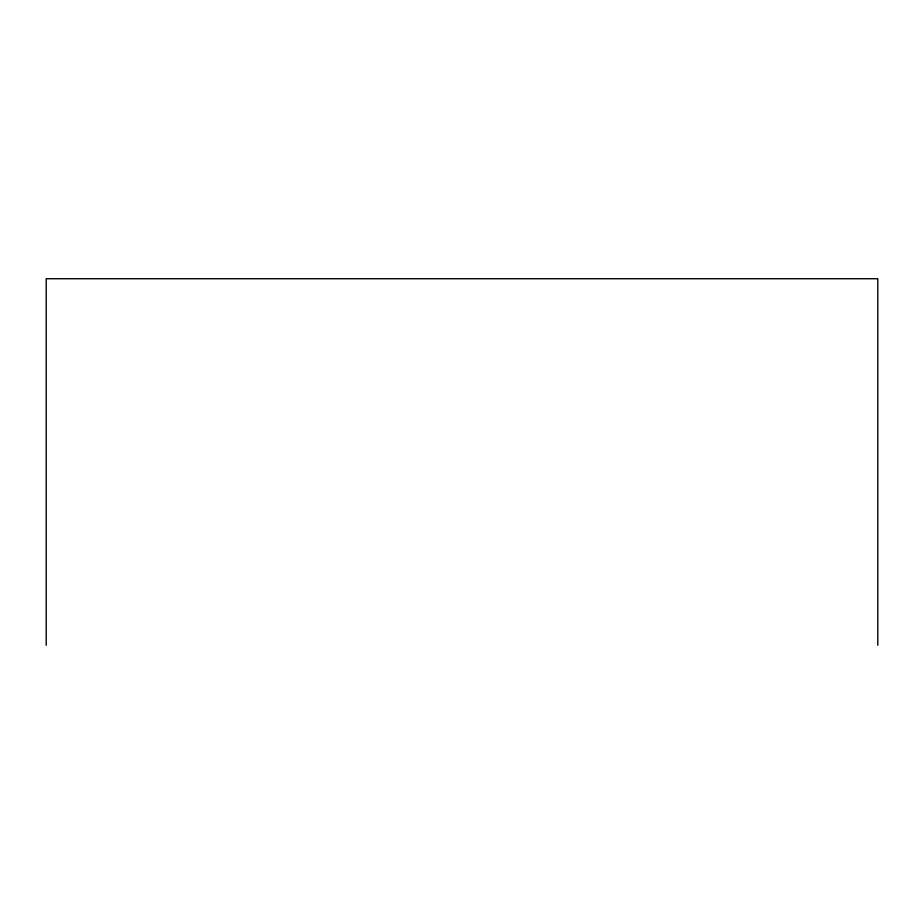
<?xml version="1.0" encoding="UTF-8"?>
<svg xmlns="http://www.w3.org/2000/svg" width="924" height="924" viewBox="0 0 924 924"><rect width="100%" height="100%" fill="white"/><g stroke="black" fill="none" stroke-linecap="round" stroke-linejoin="round"><path stroke-width="1.39" d="M877.8 645.275L877.8 278.725L46.2 278.725L46.2 645.275"/></g></svg>
